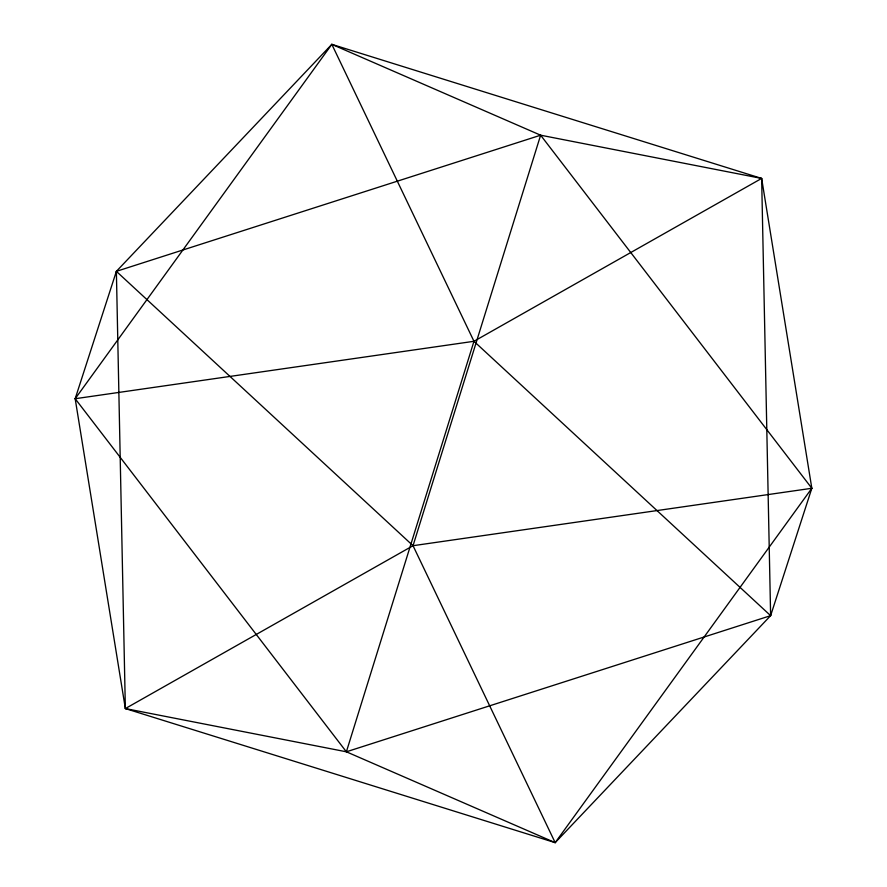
<?xml version="1.0" encoding="UTF-8"?>
<svg xmlns="http://www.w3.org/2000/svg" width="887" height="887" viewBox="0 0 887 887"><rect width="100%" height="100%" fill="white"/><g stroke="black" fill="none" stroke-linecap="round" stroke-linejoin="round"><path stroke-width="1.33" d="M346.373 751.799L770.626 615.656L761.645 178.431L540.626 135.201L116.374 271.344L125.355 708.569L346.373 751.799L473.968 341.295L331.827 44.35L116.374 271.344L75.173 398.718L125.355 708.569L555.173 842.65L770.626 615.656L811.827 488.282L761.645 178.431L331.827 44.35L75.173 398.718L346.373 751.799L555.173 842.65L811.827 488.282L540.626 135.201L331.827 44.35M555.173 842.65L413.032 545.705L540.626 135.201M75.173 398.718L473.968 341.295L761.645 178.431M125.355 708.569L413.032 545.705L811.827 488.282M473.968 341.295L770.626 615.656M116.374 271.344L413.032 545.705"/></g></svg>
